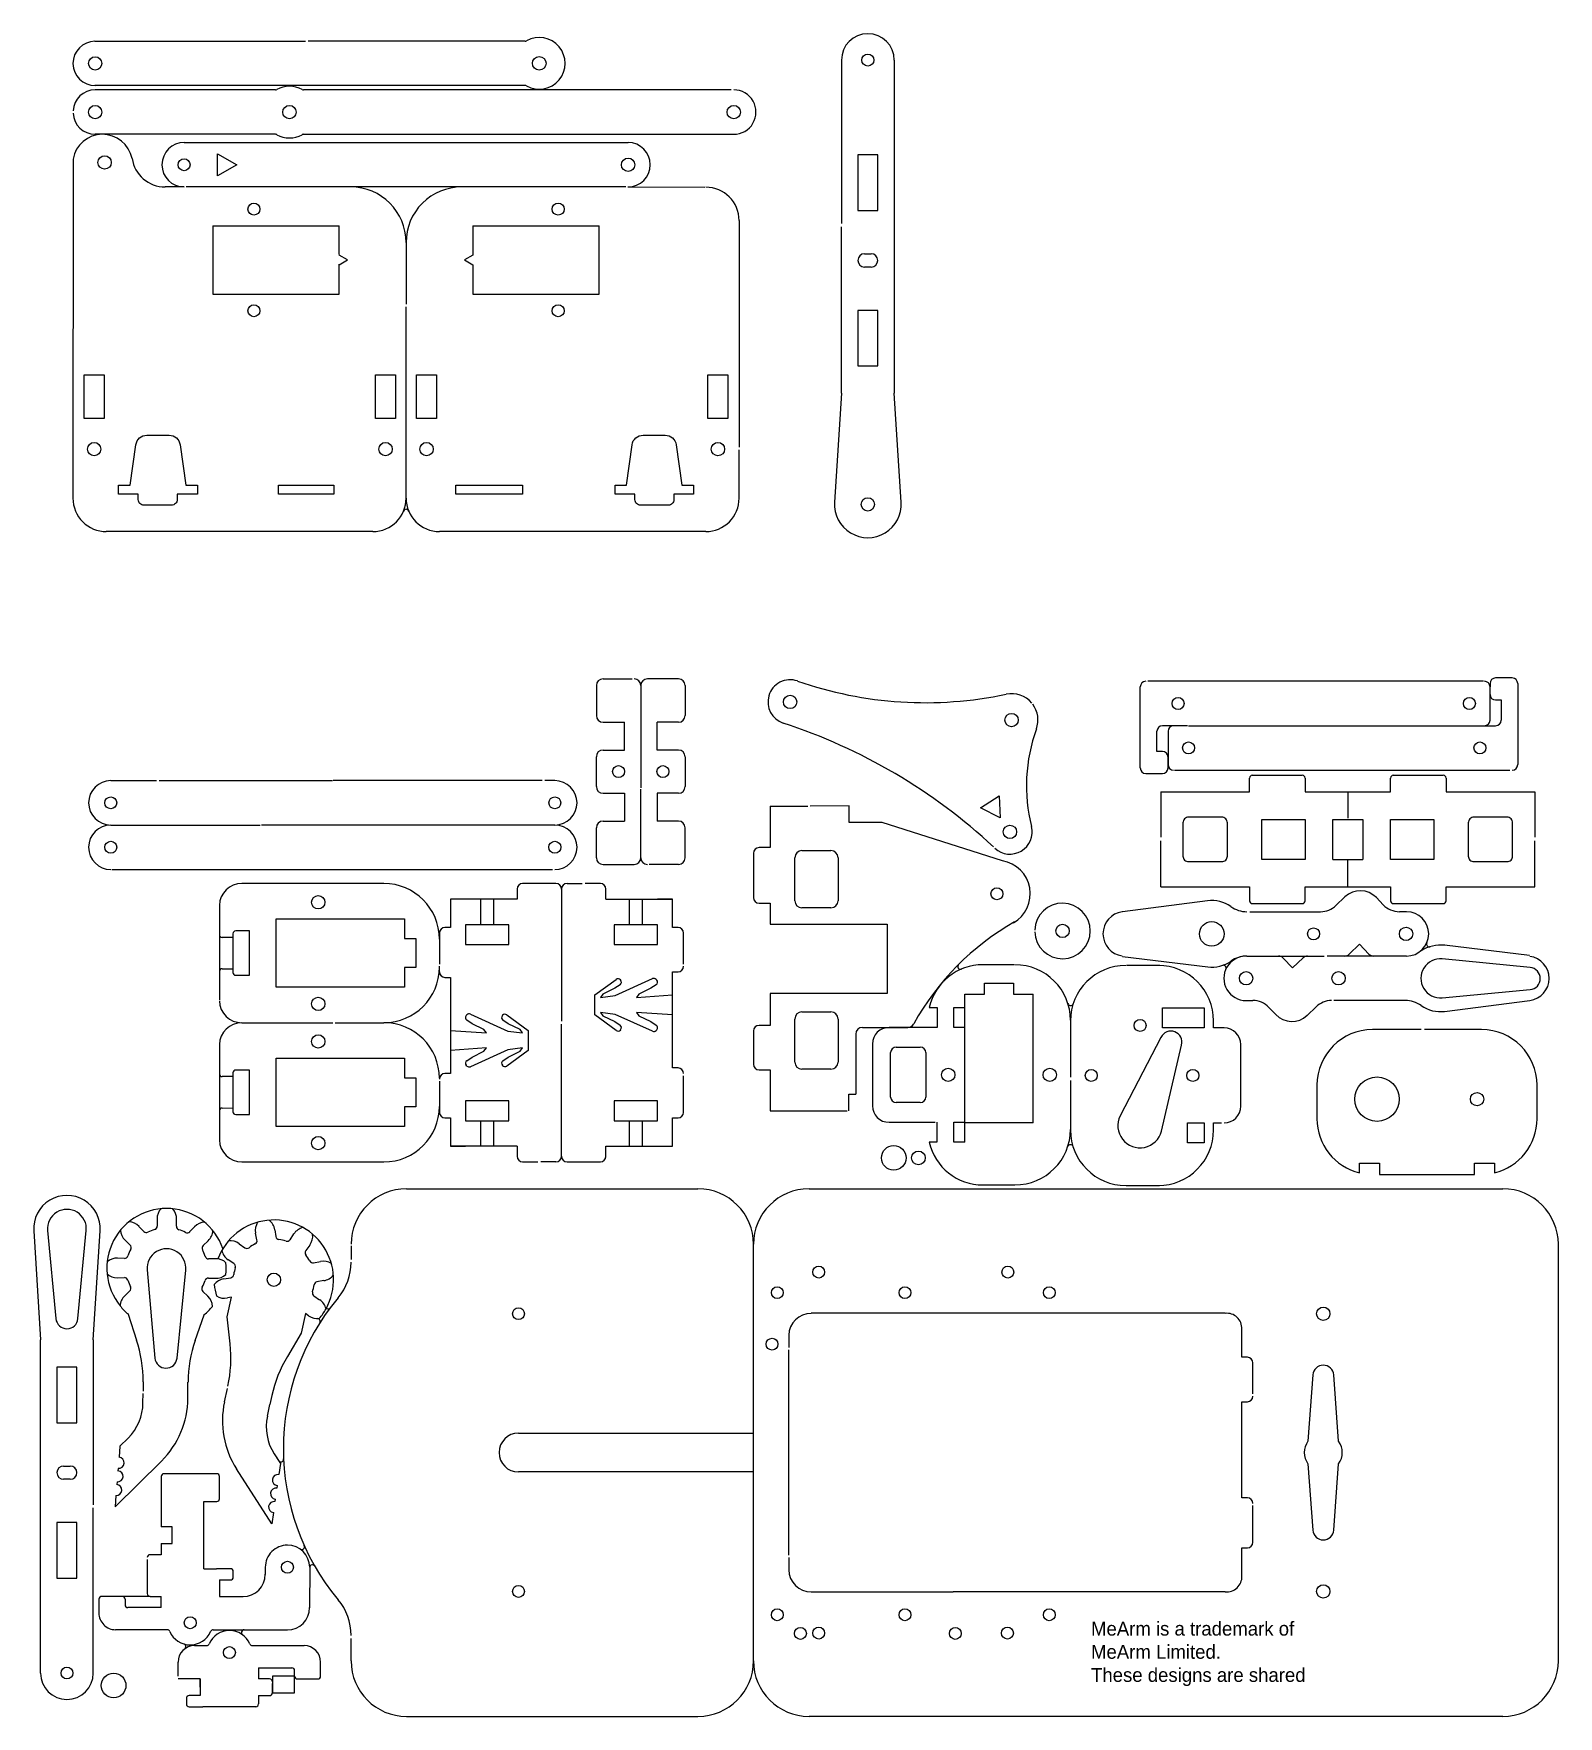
# Model space of a CAD drawing. Extents: x 6 to 281, y 7 to 310.
import ezdxf

# ---------------------------------------------------------------- set-up
doc = ezdxf.new("R2010")
doc.units = 0
doc.header["$MEASUREMENT"] = 0
doc.layers.get('0').update_dxf_attribs({"linetype": 'CONTINUOUS'})
doc.layers.add('FIRST_CUTS', color=1, linetype='CONTINUOUS')
doc.layers.add('LAYER_1', color=3, linetype='CONTINUOUS')

msp = doc.modelspace()

# ---------------------------------------------------------------- linework, layer by layer
at = {"color": 7}
for p, q in [((17.47, 308.19), (55.4, 308.2)), ((94.99, 308.2), (55.9, 308.2)), ((151.96, 304.79), (151.96, 275.34)), ((161.46, 304.79), (161.46, 244.79)), ((33.54, 289.94), (113.53, 289.94)), ((13.52, 286.96), (13.51, 225.89)), ((113.11, 281.94), (33.92, 281.94)), ((113.51, 281.94), (127.36, 281.9)), ((133.51, 275.91), (133.51, 235.1)), ((38.71, 274.95), (38.71, 262.65)), ((85.57, 274.95), (85.57, 269.66)), ((108.32, 262.65), (108.32, 274.95)), ((151.96, 244.79), (151.96, 274.79)), ((62.96, 268.8), (61.46, 269.66)), ((73.52, 271.94), (73.52, 260.83)), ((85.57, 269.66), (84.07, 268.8)), ((61.46, 267.93), (62.96, 268.8)), ((61.46, 262.65), (61.46, 268.03)), ((84.07, 268.8), (85.57, 267.93)), ((85.57, 267.93), (85.57, 262.65)), ((38.71, 262.65), (61.46, 262.65)), ((85.57, 262.65), (108.32, 262.65)), ((73.53, 225.9), (73.52, 260.33)), ((15.52, 240.24), (15.52, 248.14)), ((15.52, 248.14), (19.12, 248.14)), ((19.12, 248.14), (19.12, 240.24)), ((68.02, 240.24), (68.02, 248.14)), ((68.02, 248.14), (71.62, 248.14)), ((71.62, 248.14), (71.62, 240.24)), ((75.41, 240.24), (75.41, 248.14)), ((75.41, 248.14), (79.01, 248.14)), ((79.01, 248.14), (79.01, 240.24)), ((127.91, 240.24), (127.91, 248.14)), ((127.91, 248.14), (131.51, 248.14)), ((131.51, 248.14), (131.51, 240.24)), ((151.96, 244.79), (150.73, 225.17)), ((162.7, 225.17), (161.46, 244.79)), ((19.12, 240.24), (15.52, 240.24)), ((71.62, 240.24), (68.02, 240.24)), ((79.01, 240.24), (75.41, 240.24)), ((131.51, 240.24), (127.91, 240.24)), ((133.52, 225.89), (133.51, 234.6)), ((67.53, 219.9), (19.51, 219.89)), ((127.51, 219.89), (79.52, 219.9)), ((107.8, 192.16), (107.8, 186.76)), ((115.8, 192.16), (115.8, 173.74)), ((211.79, 184.93), (209.79, 184.93)), ((214.49, 184.93), (269.8, 184.93)), ((107.8, 173.96), (107.8, 179.36)), ((123.8, 179.36), (123.8, 173.96)), ((20.32, 175.05), (20.93, 175.05)), ((29.01, 175.05), (60.26, 175.05)), ((98.02, 175.04), (60.41, 175.04)), ((115.8, 161.16), (115.8, 173.49)), ((209.48, 173.01), (209.48, 164.88)), ((276.88, 173.01), (276.88, 164.88)), ((139.12, 170.46), (139.11, 162.98)), ((139.12, 170.46), (145.87, 170.47)), ((153.32, 170.48), (146.32, 170.47)), ((153.32, 167.48), (153.32, 170.48)), ((20.32, 167.05), (47.24, 167.05)), ((100.32, 167.05), (47.5, 167.05)), ((159.31, 167.48), (153.32, 167.48)), ((180.95, 160.59), (159.31, 167.48)), ((123.8, 161.16), (123.8, 166.56)), ((209.48, 155.91), (209.48, 164.18)), ((276.88, 155.91), (276.88, 164.18)), ((136.11, 161.98), (136.11, 153.98)), ((139.11, 162.98), (137.11, 162.98)), ((143.55, 153.43), (143.55, 161.16)), ((144.84, 162.45), (150.06, 162.45)), ((151.35, 161.16), (151.35, 153.43)), ((20.52, 159.05), (99.92, 159.05)), ((93.52, 155.52), (93.52, 153.71)), ((100.52, 156.52), (94.52, 156.52)), ((101.52, 155.52), (101.52, 131.71)), ((102.52, 156.52), (105.27, 156.52)), ((108.52, 156.52), (105.77, 156.52)), ((109.52, 153.71), (109.52, 155.52)), ((235.48, 155.91), (250.88, 155.91)), ((93.52, 153.71), (81.52, 153.71)), ((81.52, 153.71), (81.52, 148.61)), ((121.52, 148.61), (121.52, 153.71)), ((137.11, 152.98), (139.11, 152.98)), ((139.11, 152.98), (139.11, 149.22)), ((150.06, 152.14), (144.84, 152.14)), ((217.9, 153.4), (202.56, 151.42)), ((39.88, 150.34), (39.88, 135.55)), ((81.52, 148.61), (80.52, 148.61)), ((122.52, 148.61), (121.52, 148.61)), ((139.11, 149.22), (160.21, 149.22)), ((160.21, 149.22), (160.21, 136.72)), ((225.5, 151.45), (238.27, 151.45)), ((253.67, 151.45), (252.47, 151.45)), ((79.52, 147.61), (79.52, 142.01)), ((123.52, 142.01), (123.52, 147.61)), ((202.59, 143.37), (217.94, 141.5)), ((253.76, 143.45), (239.44, 143.45)), ((275.94, 143.53), (260.58, 145.4)), ((80.52, 139.61), (81.52, 139.61)), ((81.52, 139.61), (81.52, 122.31)), ((111.19, 136.36), (117.92, 139.39)), ((121.52, 140.61), (122.52, 140.61)), ((121.52, 123.31), (121.52, 140.61)), ((107.52, 136.46), (111.39, 139.26)), ((107.52, 132.86), (107.52, 136.46)), ((108.98, 136.61), (108.52, 136.01)), ((108.52, 136.01), (111.19, 136.36)), ((111.11, 137.65), (108.98, 136.61)), ((112.08, 138.3), (111.11, 137.65)), ((112.12, 139.19), (112.18, 139.13)), ((115.48, 136.61), (115.02, 136.01)), ((115.02, 136.01), (121.52, 136.46)), ((117.61, 137.65), (115.48, 136.61)), ((118.58, 138.3), (117.61, 137.65)), ((118.56, 139.26), (118.68, 139.13)), ((160.21, 136.72), (139.11, 136.72)), ((139.11, 136.72), (139.11, 130.98)), ((144.84, 133.41), (150.06, 133.41)), ((224.86, 135.45), (226.06, 135.45)), ((253.53, 135.45), (240.65, 135.45)), ((260.62, 133.5), (275.97, 135.48)), ((84.36, 132.73), (84.48, 132.86)), ((85.43, 131.25), (84.46, 131.9)), ((85.11, 132.99), (91.85, 129.96)), ((87.55, 130.21), (85.43, 131.25)), ((90.86, 132.73), (90.91, 132.79)), ((91.93, 131.25), (90.96, 131.9)), ((91.65, 132.86), (95.52, 130.06)), ((94.05, 130.21), (91.93, 131.25)), ((101.52, 107.21), (101.52, 131.21)), ((111.39, 130.06), (107.52, 132.86)), ((111.19, 132.96), (108.52, 133.31)), ((108.52, 133.31), (108.98, 132.71)), ((108.98, 132.71), (111.11, 131.66)), ((111.11, 131.66), (112.08, 131.02)), ((117.92, 129.93), (111.19, 132.96)), ((121.52, 132.86), (115.02, 133.31)), ((115.02, 133.31), (115.48, 132.71)), ((115.48, 132.71), (117.61, 131.66)), ((117.61, 131.66), (118.58, 131.02)), ((121.52, 132.86), (121.52, 132.86)), ((139.11, 130.98), (137.11, 130.98)), ((143.55, 124.38), (143.55, 132.12)), ((151.35, 132.12), (151.35, 124.38)), ((39.88, 127.51), (39.88, 112.58)), ((81.52, 130.06), (88.02, 129.61)), ((88.02, 129.61), (87.55, 130.21)), ((91.85, 129.96), (94.52, 129.61)), ((94.52, 129.61), (94.05, 130.21)), ((95.52, 130.06), (95.52, 126.46)), ((112.18, 130.19), (112.12, 130.13)), ((118.68, 130.19), (118.56, 130.06)), ((136.11, 129.98), (136.11, 123.98)), ((88.02, 126.91), (81.52, 126.46)), ((84.46, 124.62), (85.43, 125.26)), ((91.85, 126.56), (85.11, 123.53)), ((85.43, 125.26), (87.55, 126.31)), ((87.55, 126.31), (88.02, 126.91)), ((90.96, 124.62), (91.93, 125.26)), ((95.52, 126.46), (91.65, 123.66)), ((94.52, 126.91), (91.85, 126.56)), ((91.93, 125.26), (94.05, 126.31)), ((94.05, 126.31), (94.52, 126.91)), ((160.82, 118.07), (160.82, 126.07)), ((161.82, 127.07), (166.16, 127.07)), ((167.16, 126.07), (167.16, 118.07)), ((81.52, 122.31), (80.52, 122.31)), ((84.48, 123.66), (84.36, 123.79)), ((90.91, 123.73), (90.86, 123.79)), ((122.52, 123.31), (121.52, 123.31)), ((123.52, 115.31), (123.52, 121.91)), ((137.11, 122.98), (139.11, 122.98)), ((139.11, 122.98), (139.11, 115.61)), ((150.06, 123.09), (144.84, 123.09)), ((79.52, 120.91), (79.52, 115.31)), ((153.31, 115.58), (153.31, 118.58)), ((153.31, 118.58), (154.54, 118.58)), ((139.11, 115.61), (152.96, 115.58)), ((166.16, 117.07), (161.82, 117.07)), ((80.52, 114.31), (81.52, 114.31)), ((81.52, 114.31), (81.52, 109.21)), ((121.52, 114.31), (122.52, 114.31)), ((121.52, 109.21), (121.52, 114.31)), ((93.52, 109.21), (93.52, 107.4)), ((109.52, 107.21), (109.52, 109.21)), ((109.52, 109.21), (121.52, 109.21)), ((94.52, 106.4), (97.27, 106.4)), ((100.52, 106.4), (97.77, 106.4)), ((102.52, 106.4), (108.52, 106.4)), ((6.43, 93.98), (7.67, 74.36)), ((17.17, 74.36), (18.41, 93.98)), ((26.26, 93.86), (25.4, 94.77)), ((28.66, 96.09), (28.67, 94.84)), ((32.14, 94.82), (32.17, 96.07)), ((35.4, 94.71), (34.53, 93.81)), ((49.87, 94.18), (50.07, 92.95)), ((22.91, 92.3), (23.8, 91.43)), ((36.97, 91.35), (37.87, 92.21)), ((43.46, 91.66), (44.47, 90.93)), ((46.66, 92.34), (46.41, 93.56)), ((52.61, 92.39), (53.3, 93.43)), ((56.18, 91.43), (55.45, 90.42)), ((22.79, 89.03), (21.54, 89.06)), ((39.2, 88.95), (37.95, 88.94)), ((42.49, 88.09), (41.45, 88.78)), ((56.86, 88.23), (58.08, 88.47)), ((21.52, 85.55), (22.77, 85.57)), ((37.93, 85.48), (39.17, 85.44)), ((40.7, 85.35), (41.94, 85.55)), ((58.7, 85.02), (57.47, 84.82)), ((23.75, 83.16), (22.84, 82.3)), ((37.81, 82.21), (36.92, 83.08)), ((41.26, 78.48), (42.04, 82.04)), ((42.04, 82.04), (41.32, 81.89)), ((56.91, 82.28), (57.95, 81.58)), ((23.43, 79.02), (23.43, 78.95)), ((23.43, 78.95), (24.96, 74.31)), ((35.53, 74.26), (37.12, 78.86)), ((37.12, 78.86), (37.12, 78.89)), ((55.41, 79.09), (54.64, 75.56)), ((55.95, 78.7), (55.41, 79.09)), ((41.81, 73.64), (41.26, 78.48)), ((224.09, 71.21), (224.09, 76.31)), ((7.67, 14.36), (7.67, 74.36)), ((17.17, 74.36), (17.17, 44.66)), ((54.64, 75.56), (52.13, 71.37)), ((225.09, 71.21), (224.09, 71.21)), ((226.09, 64.61), (226.09, 70.21)), ((26.14, 66.81), (26.13, 65.12)), ((34.22, 63.84), (34.23, 66.73)), ((26.12, 63.03), (26.13, 64.67)), ((40.8, 63.19), (41.33, 65.62)), ((49.33, 64.31), (48.98, 62.71)), ((48.53, 60.62), (48.98, 62.71)), ((224.09, 63.21), (225.09, 63.21)), ((224.09, 45.91), (224.09, 63.21)), ((93.77, 57.57), (135.97, 57.57)), ((21.96, 55.23), (21.8, 53.22)), ((23.43, 56.68), (21.96, 55.23)), ((224.09, 55.46), (224.09, 55.46)), ((21.09, 44.31), (29.45, 52.54)), ((49.75, 53.83), (50.54, 52.61)), ((49.75, 53.83), (50.87, 52.09)), ((50.87, 52.09), (50.58, 50.1)), ((21.45, 48.77), (21.41, 48.31)), ((21.64, 51.22), (21.61, 50.76)), ((29.41, 49.75), (29.4, 40.7)), ((39.41, 50.24), (29.91, 50.25)), ((39.91, 45.74), (39.91, 49.74)), ((49.32, 41.25), (42.97, 51.12)), ((135.97, 50.56), (93.77, 50.56)), ((21.25, 46.32), (21.09, 44.31)), ((49.95, 45.68), (49.89, 45.23)), ((50.3, 48.12), (50.24, 47.66)), ((225.09, 45.91), (224.09, 45.91)), ((17.17, 14.36), (17.17, 44.11)), ((37.09, 33.14), (37.11, 45.24)), ((37.11, 45.24), (39.41, 45.24)), ((49.61, 43.25), (49.32, 41.25)), ((226.09, 37.91), (226.09, 44.51)), ((224.09, 36.91), (225.09, 36.91)), ((224.09, 31.81), (224.09, 36.91)), ((41.89, 33.14), (39.39, 33.14)), ((39.89, 31.14), (41.89, 31.13)), ((42.39, 31.63), (42.39, 32.64)), ((33.93, 9.8), (33.93, 8.8)), ((36.43, 10.3), (34.43, 10.3)), ((34.43, 8.3), (36.93, 8.3))]:
    msp.add_line(p, q, dxfattribs=at)
at = {"color": 7, "linetype": 'Continuous'}
for p, q in [((94.97, 300.21), (17.45, 300.19)), ((49.99, 299.42), (17.52, 299.42)), ((132.07, 299.42), (55.03, 299.42)), ((49.99, 291.42), (17.5, 291.42)), ((55.02, 291.42), (132.55, 291.42)), ((39.53, 283.92), (39.54, 287.92)), ((39.54, 287.92), (43, 285.91)), ((43, 285.91), (39.53, 283.92)), ((33.52, 281.94), (30.1, 281.94)), ((38.71, 274.95), (61.46, 274.95)), ((61.46, 269.76), (61.46, 274.95)), ((85.57, 274.95), (108.32, 274.95)), ((156.11, 269.92), (156.71, 269.92)), ((156.71, 269.92), (157.31, 269.92)), ((154.91, 268.72), (154.91, 268.72)), ((157.31, 267.52), (156.11, 267.52)), ((158.51, 268.72), (158.51, 268.72)), ((109, 193.36), (114.25, 193.36)), ((122.6, 193.36), (117, 193.36)), ((123.8, 192.16), (123.8, 186.76)), ((205.79, 177.33), (205.79, 191.93)), ((267.65, 192.93), (207.14, 192.93)), ((268.8, 192.53), (268.8, 191.93)), ((268.8, 185.93), (268.8, 191.93)), ((272.8, 193.53), (269.8, 193.53)), ((273.8, 192.53), (273.8, 177.93)), ((269.8, 189.57), (270.8, 189.57)), ((270.8, 189.57), (270.8, 185.93)), ((109, 185.56), (112.88, 185.56)), ((112.88, 180.56), (112.88, 185.56)), ((122.6, 185.56), (118.73, 185.56)), ((118.73, 180.56), (118.73, 185.56)), ((214.29, 184.93), (211.79, 184.93)), ((265.09, 184.93), (267.8, 184.93)), ((208.79, 180.29), (208.79, 183.93)), ((210.79, 183.93), (210.79, 177.93)), ((109, 180.56), (112.88, 180.56)), ((122.6, 180.56), (118.73, 180.56)), ((209.79, 180.29), (208.79, 180.29)), ((210.79, 177.31), (210.79, 179.29)), ((206.79, 176.33), (209.79, 176.33)), ((211.94, 176.93), (272.4, 176.93)), ((225.98, 176.01), (234.98, 176.01)), ((251.38, 176.01), (260.38, 176.01)), ((20.93, 175.05), (28.58, 175.05)), ((100.32, 175.05), (98.53, 175.05)), ((109, 172.76), (112.88, 172.76)), ((112.88, 172.76), (112.88, 167.76)), ((122.6, 172.76), (118.73, 172.76)), ((118.73, 172.76), (118.73, 167.76)), ((209.48, 173.01), (225.48, 173.01)), ((225.48, 173.01), (225.48, 175.51)), ((235.48, 175.51), (235.48, 173.01)), ((235.48, 173.01), (250.88, 173.01)), ((243.18, 173.01), (243.18, 168.26)), ((250.88, 173.01), (250.88, 175.51)), ((260.88, 175.51), (260.88, 173.01)), ((260.88, 173.01), (276.88, 173.01)), ((177, 170.16), (180.36, 172.32)), ((180.55, 168.33), (177, 170.16)), ((180.36, 172.32), (180.55, 168.33)), ((109, 167.76), (112.88, 167.76)), ((122.6, 167.76), (118.73, 167.76)), ((227.68, 160.86), (227.68, 168.06)), ((227.68, 168.06), (235.48, 168.06)), ((235.48, 168.06), (235.48, 160.86)), ((240.48, 160.86), (240.48, 168.06)), ((240.48, 168.06), (245.88, 168.06)), ((245.88, 168.06), (245.88, 160.86)), ((250.88, 160.86), (250.88, 168.06)), ((250.88, 168.06), (258.68, 168.06)), ((258.68, 168.06), (258.68, 160.86)), ((107.8, 161.16), (107.8, 166.56)), ((235.48, 160.86), (227.68, 160.86)), ((240.48, 160.86), (245.88, 160.86)), ((243.18, 155.91), (243.18, 160.66)), ((258.68, 160.86), (250.88, 160.86)), ((109, 159.96), (114.6, 159.96)), ((122.6, 159.96), (117.3, 159.96)), ((209.48, 155.91), (225.48, 155.91)), ((225.48, 155.91), (225.48, 153.41)), ((235.48, 153.41), (235.48, 155.91)), ((250.88, 155.91), (250.88, 153.41)), ((260.88, 155.91), (276.88, 155.91)), ((260.88, 153.41), (260.88, 155.91)), ((86.92, 153.71), (86.92, 149.11)), ((89.32, 149.11), (89.32, 153.71)), ((109.52, 153.71), (121.52, 153.71)), ((113.72, 153.71), (113.72, 149.11)), ((116.12, 149.11), (116.12, 153.71)), ((121.52, 153.71), (118.82, 153.71)), ((225.98, 152.91), (234.98, 152.91)), ((242.67, 154.12), (241.04, 152.56)), ((249.57, 152.68), (248.33, 153.99)), ((251.38, 152.91), (260.38, 152.91)), ((42.32, 146.81), (40.38, 146.81)), ((243.42, 143.78), (245.3, 145.58)), ((245.3, 145.58), (246.97, 143.82)), ((225, 143.45), (238.94, 143.45)), ((233.23, 141.32), (231.55, 143.08)), ((235.11, 143.12), (233.23, 141.32)), ((40.38, 141.17), (42.32, 141.17)), ((79.52, 140.61), (79.52, 141.61)), ((186.49, 113.41), (186.49, 136.58)), ((167.74, 134.22), (169.17, 134.22)), ((169.17, 134.22), (169.17, 130.62)), ((172.19, 130.62), (172.19, 134.22)), ((172.19, 134.22), (174.2, 134.22)), ((228.95, 134.22), (230.2, 132.91)), ((235.86, 132.78), (237.49, 134.34)), ((155.74, 130.62), (163.92, 130.62)), ((169.17, 130.62), (160.54, 130.62)), ((174.19, 130.62), (172.19, 130.62)), ((218.99, 130.51), (218.99, 131.78)), ((220.9, 130.51), (218.99, 130.51)), ((154.54, 129.42), (154.54, 118.58)), ((42.32, 121.75), (40.38, 121.75)), ((40.38, 116.1), (42.32, 116.11)), ((86.92, 113.81), (86.92, 109.21)), ((89.32, 109.21), (89.32, 113.81)), ((113.72, 113.81), (113.72, 109.21)), ((116.12, 109.21), (116.12, 113.81)), ((160.54, 113.52), (168.81, 113.52)), ((169.16, 113.52), (169.16, 109.92)), ((172.19, 109.92), (172.19, 113.52)), ((172.19, 113.52), (174.19, 113.52)), ((174.19, 109.92), (174.19, 113.52)), ((218.99, 112.14), (218.99, 113.41)), ((218.99, 113.41), (220.41, 113.41)), ((93.52, 109.21), (81.52, 109.21)), ((81.52, 109.21), (84.22, 109.21)), ((169.16, 109.92), (167.74, 109.92)), ((174.19, 109.92), (172.19, 109.92)), ((245.3, 104.43), (245.3, 106.16)), ((245.3, 106.16), (248.9, 106.16)), ((248.9, 106.16), (248.9, 104.15)), ((266, 104.15), (266, 106.15)), ((266, 106.15), (269.6, 106.15)), ((269.6, 106.15), (269.6, 104.43)), ((73.61, 101.56), (126.11, 101.56)), ((146.11, 101.56), (271.11, 101.56)), ((63.61, 91.31), (63.61, 88.83)), ((136.11, 16.56), (136.11, 91.56)), ((281.11, 16.56), (281.11, 91.56)), ((221.09, 79.13), (172.09, 79.13)), ((142.45, 35.58), (142.45, 72.55)), ((11.82, 51.64), (13.02, 51.64)), ((10.62, 50.44), (10.62, 50.44)), ((12.42, 49.24), (11.82, 49.24)), ((13.02, 49.24), (12.42, 49.24)), ((14.22, 50.44), (14.22, 50.44)), ((31.4, 40.7), (29.4, 40.7)), ((31.4, 37.7), (31.4, 40.7)), ((29.4, 37.7), (29.4, 35.65)), ((29.4, 37.7), (31.4, 37.7)), ((26.89, 34.81), (26.89, 28.66)), ((29.4, 35.65), (27.4, 35.66)), ((48.15, 33.4), (48.14, 32.13)), ((56.15, 33.39), (56.14, 26.13)), ((37.09, 33.14), (39.39, 33.14)), ((39.89, 31.14), (39.89, 28.14)), ((18.19, 27.66), (18.18, 25.16)), ((22.39, 28.16), (18.69, 28.16)), ((27.39, 28.16), (22.39, 28.16)), ((22.89, 27.66), (22.89, 26.65)), ((27.39, 28.16), (29.39, 28.15)), ((29.38, 26.15), (29.39, 28.15)), ((39.89, 29.64), (39.89, 28.14)), ((39.89, 28.14), (43.89, 28.14)), ((39.89, 28.14), (44.14, 28.14)), ((221.09, 29), (172.09, 29)), ((18.18, 25.66), (18.18, 25.16)), ((29.38, 26.15), (23.38, 26.15)), ((22.38, 22.16), (21.18, 22.16)), ((30.5, 22.15), (22.38, 22.16)), ((38.77, 22.14), (52.13, 22.14)), ((35.43, 19.3), (37.58, 19.3)), ((45.81, 19.3), (53.93, 19.3)), ((53.93, 19.3), (55.13, 19.3)), ((63.61, 16.56), (63.61, 20.56)), ((32.43, 13.8), (32.43, 16.3)), ((46.93, 15.3), (46.93, 13.3)), ((46.93, 15.3), (52.93, 15.3)), ((58.13, 13.8), (58.13, 16.3)), ((36.43, 13.3), (32.43, 13.3)), ((36.43, 11.8), (36.43, 13.3)), ((36.43, 13.3), (36.43, 10.3)), ((48.93, 13.3), (46.93, 13.3)), ((49.43, 10.8), (49.43, 12.45)), ((53.43, 13.8), (53.43, 14.8)), ((53.93, 13.3), (57.63, 13.3)), ((46.93, 10.3), (48.93, 10.3)), ((46.93, 10.3), (46.93, 8.8)), ((46.43, 8.3), (36.93, 8.3)), ((73.61, 6.56), (126.11, 6.56)), ((271.11, 6.56), (146.11, 6.56))]:
    msp.add_line(p, q, dxfattribs=at)
at = {"color": 7}
for points in [[(154.91, 287.72), (154.91, 277.72), (158.51, 277.72), (158.51, 287.72)], [(154.91, 259.72), (154.91, 249.72), (158.51, 249.72), (158.51, 259.72)], [(60.52, 228.24), (60.52, 226.64), (50.53, 226.64), (50.53, 228.24)], [(94.51, 228.24), (94.51, 226.64), (82.51, 226.64), (82.51, 228.24)], [(84.22, 145.51), (92.02, 145.51), (92.02, 149.11), (84.22, 149.11)], [(118.82, 149.11), (111.02, 149.11), (111.02, 145.51), (118.82, 145.51)], [(84.22, 113.81), (92.02, 113.81), (92.02, 117.41), (84.22, 117.41)], [(118.82, 117.41), (111.02, 117.41), (111.02, 113.81), (118.82, 113.81)], [(14.22, 59.44), (14.22, 69.44), (10.62, 69.44), (10.62, 59.44)], [(14.22, 31.44), (14.22, 41.44), (10.62, 41.44), (10.62, 31.44)]]:
    msp.add_lwpolyline(points, close=True, dxfattribs=at)
for points in [[(31.27, 224.64), (26.27, 224.64, -0.414214), (25.27, 225.64), (25.27, 226.64), (21.72, 226.64), (21.72, 228.24), (23.82, 228.24), (24.84, 235.52, -0.374017), (26.82, 237.24), (30.82, 237.24, -0.374017), (32.8, 235.52), (33.82, 228.24), (35.92, 228.24), (35.92, 226.64), (32.27, 226.64), (32.27, 225.64, -0.414214)], [(116.21, 237.24), (120.21, 237.24, -0.374017), (122.19, 235.52), (123.21, 228.24), (125.31, 228.24), (125.31, 226.64), (121.76, 226.64), (121.76, 225.64, -0.414214), (120.76, 224.64), (115.76, 224.64, -0.414214), (114.76, 225.64), (114.76, 226.64), (111.21, 226.64), (111.21, 228.24), (113.21, 228.24), (114.23, 235.52, -0.374017)], [(220.48, 168.46), (214.48, 168.46, 0.414214), (213.48, 167.46), (213.48, 161.46, 0.414214), (214.48, 160.46), (220.48, 160.46, 0.414214), (221.48, 161.46), (221.48, 167.46, 0.414214)], [(271.88, 168.46), (265.88, 168.46, 0.414214), (264.88, 167.46), (264.88, 161.46, 0.414214), (265.88, 160.46), (271.88, 160.46, 0.414214), (272.88, 161.46), (272.88, 167.46, 0.414214)], [(276.05, 141.4), (260.19, 142.93, 1.098588), (260.17, 135.96), (276.04, 137.42, 0.910259)], [(209.51, 128.82), (202.15, 114.68, 1.103089), (209.62, 111.92), (213.24, 127.44, 0.910259)], [(14.41, 78.17), (15.9, 94.03, 1.098588), (8.94, 94.03), (10.43, 78.17, 0.910259)], [(32.25, 71.05), (33.84, 86.9, 1.098588), (26.87, 86.95), (28.27, 71.08, 0.910259)], [(236, 52.04), (236.87, 40.1, 0.930104), (240.66, 40.1), (241.53, 52.04, 0.327737), (241.53, 56.09), (240.66, 68.03, 0.930104), (236.87, 68.03), (236, 56.09, 0.327737)]]:
    msp.add_lwpolyline(points, format="xyb", close=True, dxfattribs=at)
at = {"color": 7, "linetype": 'Continuous'}
for points in [[(217.29, 134.11), (217.29, 130.51), (209.79, 130.51), (209.79, 134.11)], [(217.28, 113.41), (217.28, 109.81), (214.28, 109.81), (214.28, 113.41)], [(53.43, 13.8), (49.43, 13.8), (49.43, 10.8), (53.43, 10.8)]]:
    msp.add_lwpolyline(points, close=True, dxfattribs=at)
for centre, radius in [((17.51, 304.19), 1.2), ((17.51, 295.42), 1.2), ((52.51, 295.42), 1.2), ((132.56, 295.42), 1.2), ((19.21, 286.35), 1.2), ((113.52, 285.94), 1.2), ((17.32, 234.74), 1.2), ((69.82, 234.74), 1.2), ((77.21, 234.74), 1.2), ((129.71, 234.74), 1.2), ((156.71, 224.79), 1.2), ((142.71, 189.21), 1.2), ((182.61, 185.96), 1.2), ((182.32, 165.81), 1.2), ((57.7, 153.14), 1.2), ((191.79, 147.98), 1.2), ((218.67, 147.45), 2.22), ((253.67, 147.45), 1.2), ((224.86, 139.45), 1.2), ((241.52, 139.45), 1.2), ((57.7, 134.84), 1.2), ((57.7, 128.08), 1.2), ((171.19, 122.07), 1.2), ((189.49, 122.07), 1.2), ((266.46, 117.69), 1.2), ((57.7, 109.78), 1.2), ((161.38, 107.12), 2.22), ((49.7, 85.18), 1.2), ((238.77, 79.06), 1.2), ((238.77, 29.06), 1.2), ((20.83, 12.12), 2.22)]:
    msp.add_circle(centre, radius, dxfattribs=at)
at = {"color": 7}
for centre, radius in [((97.51, 304.2), 1.23), ((156.71, 304.79), 1.08), ((33.53, 285.94), 1.07), ((46.11, 277.95), 1.08), ((100.92, 277.95), 1.08), ((46.11, 259.65), 1.08), ((100.92, 259.65), 1.08), ((212.59, 188.93), 1.08), ((265.09, 188.93), 1.08), ((214.49, 180.93), 1.08), ((266.99, 180.93), 1.08), ((111.8, 176.66), 1.08), ((119.8, 176.66), 1.08), ((20.32, 171.05), 1.07), ((100.32, 171.05), 1.07), ((20.32, 163.05), 1.08), ((100.32, 163.05), 1.08), ((179.97, 154.67), 1.08), ((237.01, 147.45), 1.08), ((205.76, 130.96), 1.08), ((196.96, 121.96), 1.08), ((215.26, 121.96), 1.08), ((248.44, 117.69), 4), ((165.83, 107.12), 1.23), ((147.86, 86.56), 1.07), ((181.93, 86.56), 1.07), ((140.4, 82.85), 1.07), ((163.4, 82.85), 1.07), ((189.4, 82.85), 1.07), ((93.77, 79.06), 1.07), ((139.45, 73.58), 1.07), ((52.15, 33.4), 1.08), ((93.77, 29.06), 1.07), ((34.63, 23.42), 1.08), ((140.4, 24.85), 1.07), ((163.4, 24.85), 1.07), ((189.4, 24.85), 1.07), ((144.56, 21.5), 1.07), ((147.86, 21.56), 1.07), ((172.47, 21.5), 1.07), ((181.86, 21.56), 1.07), ((41.68, 18.03), 1.08), ((12.42, 14.36), 1.07)]:
    msp.add_circle(centre, radius, dxfattribs=at)
for centre, radius, start, end in [((156.71, 304.79), 4.75, 0, 180), ((17.52, 295.41), 4.01, 89.8907, 176.8208), ((132.56, 295.42), 4, 269.8048, 89.8285), ((17.52, 295.43), 4.01, 183.1803, 269.7663), ((33.53, 285.94), 4, 89.8506, 269.8506), ((113.51, 285.94), 4, 269.8506, 89.8506), ((83.52, 271.94), 10, 89.9545, 180), ((127.51, 275.9), 6, 0.0084, 89.9545), ((19.51, 225.89), 6, 180, 270.0104), ((67.53, 225.9), 6, 270.0104, 0.0104), ((79.53, 225.9), 6, 180.0104, 269.9896), ((127.52, 225.89), 6, 269.9896, 0.003), ((156.71, 224.79), 6, 176.3896, 3.6104), ((73.53, 223.4), 0.5, 22.6198, 157.3801), ((142.71, 189.21), 4, 70.7728, 163.9258), ((167.08, 259.08), 70, 250.7728, 281.9886), ((142.71, 189.21), 4, 163.9258, 251.8938), ((182.61, 185.96), 4.75, 39.5201, 101.9886), ((182.61, 185.96), 4.75, 340.0909, 36.6502), ((109.62, 87.98), 102.5, 47.1339, 71.8938), ((215.28, 174.13), 30, 160.0909, 194.1647), ((20.32, 171.05), 4, 90, 270), ((100.32, 171.05), 4, 270, 90), ((20.32, 163.05), 4, 90, 270), ((100.32, 163.05), 4, 270, 90), ((182.32, 165.81), 4, 226.9498, 14.1647), ((137.11, 161.98), 1, 90, 180), ((144.84, 161.16), 1.29, 90, 180), ((150.06, 161.16), 1.29, 0, 90), ((179.97, 154.67), 6, 299.5511, 80.5729), ((94.52, 155.52), 1, 90, 180), ((100.52, 155.52), 1, 0, 90), ((102.52, 155.52), 1, 90, 180), ((108.52, 155.52), 1, 0, 90), ((137.11, 153.98), 1, 180, 270), ((144.84, 153.43), 1.29, 180, 270), ((150.06, 153.43), 1.29, 270, 0), ((218.67, 147.45), 6, 54.8921, 97.3548), ((225, 156.45), 5, 234.8921, 269.9889), ((80.52, 147.61), 1, 90, 180), ((122.52, 147.61), 1, 0, 90), ((206.69, 108.09), 47.71, 119.5511, 150.969), ((203.07, 147.46), 4, 97.3548, 262.623), ((253.76, 147.45), 4, 269.9889, 89.9889), ((260.01, 138.37), 7.06, 84.6536, 120.9763), ((257.86, 145.61), 0.5, 155.7767, 288.6658), ((218.67, 147.45), 6, 263.0412, 305.5039), ((224.86, 139.45), 4, 89.9889, 269.9889), ((224.99, 138.45), 5, 89.9889, 125.0857), ((275.46, 139.44), 4, 277.3548, 82.623), ((80.52, 140.61), 1, 180, 270), ((118.15, 138.89), 0.55, 42.3868, 114.2186), ((122.52, 141.61), 1, 270, 0), ((220.75, 141.29), 0.5, 335.7767, 108.6658), ((111.72, 138.82), 0.55, 42.3869, 126.8585), ((111.77, 138.76), 0.55, 303.6903, 42.3869), ((118.27, 138.76), 0.55, 303.6903, 42.3868), ((144.84, 132.12), 1.29, 90, 180), ((150.06, 132.12), 1.29, 0, 90), ((253.53, 130.45), 5, 54.8921, 89.9889), ((259.86, 139.45), 6, 234.8921, 277.3548), ((84.77, 132.36), 0.55, 137.6132, 236.3097), ((84.89, 132.49), 0.55, 65.7814, 137.6132), ((91.27, 132.36), 0.55, 137.6131, 236.3097), ((91.32, 132.42), 0.55, 53.1415, 137.6131), ((111.77, 130.56), 0.55, 317.6131, 56.3097), ((118.27, 130.56), 0.55, 317.6132, 56.3097), ((137.11, 129.98), 1, 90, 180), ((111.72, 130.5), 0.55, 233.1415, 317.6131), ((118.15, 130.43), 0.55, 245.7814, 317.6132), ((84.77, 124.16), 0.55, 123.6903, 222.3868), ((91.27, 124.16), 0.55, 123.6903, 222.3869), ((144.84, 124.38), 1.29, 180, 270), ((150.06, 124.38), 1.29, 270, 0), ((161.82, 126.07), 1, 90, 180), ((166.16, 126.07), 1, 0, 90), ((80.52, 121.31), 1, 90, 180), ((84.89, 124.03), 0.55, 222.3868, 294.2186), ((91.32, 124.1), 0.55, 222.3869, 306.8585), ((122.52, 122.31), 1, 360, 90), ((137.11, 123.98), 1, 180, 270), ((80.52, 115.31), 1, 180, 270), ((122.52, 115.31), 1, 270, 0), ((161.82, 118.07), 1, 180, 270), ((166.16, 118.07), 1, 270, 0), ((94.52, 107.4), 1, 180, 270), ((100.52, 107.4), 1, 270, 0), ((102.52, 107.4), 1, 180, 270), ((108.52, 107.4), 1, 270, 360), ((12.42, 94.36), 6, 356.3896, 183.6104), ((31.39, 96.13), 2.73, 137.6169, 180.7898), ((29.44, 96.14), 2.73, 358.5007, 41.6736), ((24.81, 94.25), 2.73, 182.6169, 225.7898), ((23.43, 92.89), 2.73, 43.5007, 86.6736), ((30.36, 87.25), 7.29, 107.0357, 117.2548), ((28.04, 94.83), 0.639, 287.0357, 0.7898), ((32.77, 94.8), 0.639, 178.5007, 252.2548), ((30.36, 87.25), 7.29, 62.0357, 72.2548), ((37.36, 92.8), 2.73, 92.6169, 135.7898), ((35.99, 94.19), 2.73, 313.5007, 356.6736), ((49.09, 94.1), 2.73, 148.1545, 191.3274), ((47.17, 93.75), 2.73, 9.0383, 52.2111), ((55.57, 91.92), 2.73, 103.1545, 146.3274), ((23.36, 90.97), 0.639, 332.0357, 45.7898), ((26.73, 94.3), 0.639, 223.5007, 297.2548), ((34.08, 94.26), 0.639, 242.0357, 315.7898), ((37.41, 90.88), 0.639, 133.5007, 207.2548), ((41.86, 89.46), 2.73, 54.0383, 97.2111), ((44.84, 91.45), 0.639, 234.0383, 307.7923), ((49.7, 85.18), 7.29, 117.5733, 127.7923), ((46.03, 92.21), 0.639, 297.5733, 11.3274), ((50.7, 93.05), 0.639, 189.0383, 262.7923), ((49.7, 85.18), 7.29, 72.5733, 82.7923), ((52.08, 92.75), 0.639, 252.5733, 326.3274), ((53.97, 93.03), 2.73, 324.0383, 7.2111), ((21.47, 86.34), 2.73, 88.5007, 131.6736), ((22.81, 89.67), 0.639, 268.5007, 342.2548), ((30.36, 87.25), 7.29, 152.0357, 162.2548), ((30.36, 87.25), 7.29, 17.0357, 27.2548), ((37.94, 89.58), 0.639, 197.0357, 270.7898), ((39.23, 86.23), 2.73, 47.6169, 90.7898), ((42.97, 91.05), 2.73, 193.1545, 236.3274), ((30.36, 87.25), 10.76, 354.0203, 5.2703), ((42.14, 87.56), 0.639, 342.5733, 56.3274), ((55.97, 90.04), 0.639, 144.0383, 217.7923), ((49.7, 85.18), 7.29, 27.5733, 37.7923), ((56.73, 88.85), 0.639, 207.5733, 281.3274), ((58.62, 85.8), 2.73, 58.1545, 101.3274), ((21.48, 88.28), 2.73, 227.6169, 270.7898), ((22.78, 84.93), 0.639, 17.0357, 90.7898), ((30.36, 87.25), 7.29, 197.0357, 207.2548), ((30.36, 87.25), 7.29, 332.0357, 342.2548), ((37.91, 84.84), 0.639, 88.5007, 162.2548), ((41.13, 82.66), 2.73, 99.0383, 142.2111), ((39.25, 88.17), 2.73, 268.5007, 311.6736), ((41.84, 86.18), 0.639, 279.0383, 352.7923), ((49.7, 85.18), 7.29, 162.5733, 172.7923), ((58.27, 87.71), 2.73, 279.0383, 322.2111), ((24.72, 80.32), 2.73, 133.5007, 176.6736), ((23.31, 83.62), 0.639, 313.5007, 27.2548), ((37.36, 83.53), 0.639, 152.0357, 225.7898), ((35.91, 80.25), 2.73, 2.6169, 45.7898), ((49.7, 85.18), 10.76, 184.5578, 195.8078), ((40.79, 84.57), 2.73, 238.1545, 281.3274), ((57.27, 82.81), 0.639, 162.5733, 236.3274), ((49.7, 85.18), 7.29, 342.5733, 352.7923), ((57.57, 84.19), 0.639, 99.0383, 172.7923), ((30.36, 87.25), 10.76, 219.0203, 229.9347), ((37.29, 81.62), 2.73, 266.4503, 266.6736), ((30.36, 87.25), 10.76, 309.0203, 320.2703), ((49.7, 85.18), 10.76, 319.5578, 330.8078), ((56.44, 79.31), 2.73, 13.1545, 56.3274), ((57.55, 80.91), 2.73, 234.0383, 277.2111), ((2.64, 66.96), 23.5, 359.6453, 18.2331), ((57.74, 66.58), 23.5, 160.9218, 179.6453), ((18.45, 71.02), 23.5, 347.6828, 6.4063), ((72.29, 59.3), 23.5, 149.095, 167.6828), ((225.09, 70.21), 1, 0, 90), ((18.22, 63.94), 16, 314.561, 359.6453), ((225.09, 64.21), 1, 270, 0), ((17.12, 63.09), 9, 314.561, 359.6453), ((56.43, 59.77), 16, 167.6828, 212.767), ((57.32, 58.7), 9, 167.6828, 212.767), ((93.77, 54.06), 3.5, 90, 270), ((21.72, 52.22), 1, 265.4551, 85.4551), ((21.53, 49.77), 1, 265.4551, 85.4551), ((29.91, 49.75), 0.5, 89.9336, 179.9336), ((39.41, 49.74), 0.5, 359.9336, 89.9336), ((50.44, 49.11), 1, 81.873, 261.873), ((21.33, 47.32), 1, 265.4551, 85.4551), ((39.41, 45.74), 0.5, 269.9336, 359.9336), ((50.1, 46.67), 1, 81.873, 261.873), ((225.09, 44.91), 1, 360, 90), ((49.75, 44.24), 1, 81.873, 261.873), ((225.09, 37.91), 1, 270, 0), ((41.89, 32.64), 0.5, 359.9336, 89.9336), ((41.89, 31.63), 0.5, 269.9336, 359.9336), ((12.42, 14.36), 4.75, 180, 0), ((34.43, 9.8), 0.5, 90, 180), ((34.43, 8.8), 0.5, 180, 270)]:
    msp.add_arc(centre, radius, start, end, dxfattribs=at)
at = {"color": 7, "linetype": 'Continuous'}
for centre, radius, start, end in [((17.51, 304.19), 4, 90.5738, 270.3992), ((94.99, 308.7), 0.5, 269.9995, 299.2717), ((97.51, 304.2), 4.66, 240.5117, 119.2717), ((52.51, 295.42), 4.66, 60.7278, 119.2747), ((94.97, 299.71), 0.5, 60.5117, 90.0141), ((49.99, 299.92), 0.5, 270.0025, 299.2747), ((55.03, 299.92), 0.5, 240.7278, 270), ((18.85, 286), 5.42, 11.3993, 169.8774), ((49.99, 290.92), 0.5, 60.7303, 90.0025), ((52.51, 295.42), 4.66, 240.7303, 299.2722), ((55.03, 290.92), 0.5, 90, 119.2722), ((30.1, 287.94), 6, 188.2808, 270), ((63.52, 271.94), 10, 0.0104, 90), ((156.11, 268.72), 1.2, 90, 180), ((157.31, 268.72), 1.2, 0, 90), ((156.11, 268.72), 1.2, 180, 270), ((157.31, 268.72), 1.2, 270, 0), ((109, 192.16), 1.2, 90, 180), ((114.6, 192.16), 1.2, 0, 90), ((117, 192.16), 1.2, 90, 180), ((122.6, 192.16), 1.2, 0, 90), ((206.79, 191.93), 1, 90, 180), ((267.8, 191.93), 1, 0, 90), ((269.8, 192.53), 1, 90, 180), ((272.8, 192.53), 1, 0, 90), ((269.8, 190.57), 1, 180, 270), ((109, 186.76), 1.2, 180, 270), ((122.6, 186.76), 1.2, 270, 0), ((209.79, 183.93), 1, 90, 180), ((211.79, 183.93), 1, 90, 180), ((267.8, 185.93), 1, 270, 0), ((269.8, 185.93), 1, 270, 0), ((109, 179.36), 1.2, 90, 180), ((122.6, 179.36), 1.2, 0, 90), ((209.79, 179.29), 1, 0, 90), ((206.79, 177.33), 1, 180, 270), ((209.79, 177.33), 1, 270, 0), ((211.79, 177.93), 1, 180, 270), ((225.98, 175.51), 0.5, 90, 180), ((234.98, 175.51), 0.5, 0, 90), ((251.38, 175.51), 0.5, 90, 180), ((260.38, 175.51), 0.5, 0, 90), ((272.8, 177.93), 1, 270, 0), ((109, 173.96), 1.2, 180, 270), ((122.6, 173.96), 1.2, 270, 0), ((109, 166.56), 1.2, 90, 180), ((122.6, 166.56), 1.2, 360, 90), ((109, 161.16), 1.2, 180, 270), ((114.6, 161.16), 1.2, 270, 0), ((117, 161.16), 1.2, 180, 270), ((122.6, 161.16), 1.2, 270, 360), ((245.43, 151.22), 4, 43.71, 133.71), ((191.79, 147.98), 5, 0, 178.2311), ((225.98, 153.41), 0.5, 180, 270), ((234.98, 153.41), 0.5, 270, 0), ((238.28, 155.45), 4, 269.9889, 313.71), ((252.47, 155.45), 4, 223.71, 269.9889), ((251.38, 153.41), 0.5, 180, 270), ((260.38, 153.41), 0.5, 270, 0), ((40.38, 147.31), 0.5, 180, 270.0399), ((191.79, 147.98), 5, 181.6925, 359.9875), ((230.69, 142.25), 1.2, 43.71, 90.0071), ((235.94, 142.25), 1.2, 90.0071, 133.71), ((242.59, 144.65), 1.2, 270.0071, 313.71), ((247.84, 144.65), 1.2, 223.71, 270.0071), ((40.38, 140.67), 0.5, 90.0399, 180), ((173.42, 141.58), 0.5, 134.8033, 292.631), ((208.99, 131.78), 10, 0, 90), ((226.06, 131.45), 4, 43.71, 89.9889), ((240.25, 131.45), 4, 89.9889, 133.71), ((155.74, 129.42), 1.2, 90, 180), ((160.54, 127.62), 3, 90, 180), ((163.92, 131.82), 1.2, 270, 330.969), ((220.9, 127.51), 3, 0, 90), ((233.09, 135.68), 4, 223.71, 313.71), ((40.38, 122.25), 0.5, 180, 270.0399), ((40.38, 115.6), 0.5, 90.0399, 180), ((160.54, 116.52), 3, 180, 270), ((220.9, 116.41), 3, 270, 0), ((208.99, 112.14), 10, 270, 0), ((73.61, 91.56), 10, 90, 180), ((126.11, 91.56), 10, 0, 90), ((146.11, 91.56), 10, 90, 180), ((271.11, 91.56), 10, 0, 90), ((30.36, 87.25), 10.76, 19.2047, 219.0203), ((49.7, 85.18), 10.76, 330.8078, 159.6344), ((53.61, 88.34), 10, 320.082, 0), ((93.77, 54.75), 42.36, 140.0896, 219.9104), ((59.47, 80.43), 0.5, 200.2344, 323.1774), ((221.38, 76.43), 2.71, 357.4438, 96.181), ((57.57, 77.68), 0.5, 327.6427, 90.4185), ((11.82, 50.44), 1.2, 90, 180), ((13.02, 50.44), 1.2, 0, 90), ((50.96, 52.88), 0.5, 212.767, 2.4937), ((11.82, 50.44), 1.2, 180, 270), ((13.02, 50.44), 1.2, 270, 0), ((52.15, 33.4), 4, 89.9336, 179.9336), ((52.15, 33.4), 4, 359.9336, 89.9336), ((54.72, 37.09), 0.5, 235.0256, 24.3331), ((27.39, 35.16), 0.5, 89.9336, 179.9336), ((56.65, 33.34), 0.5, 29.9624, 179.9336), ((44.14, 32.14), 4, 269.9336, 359.9336), ((221.39, 31.69), 2.71, 263.6943, 2.6075), ((18.69, 27.66), 0.5, 89.9336, 179.9336), ((22.39, 27.66), 0.5, 359.9336, 89.9336), ((27.39, 28.66), 0.5, 179.9336, 269.9336), ((53.61, 21.15), 10, 0, 39.918), ((21.18, 25.16), 3, 179.9336, 269.9336), ((23.38, 26.65), 0.5, 179.9336, 269.9909), ((52.14, 26.14), 4, 269.9336, 359.9336), ((30.5, 21.65), 0.5, 23.1341, 89.967), ((34.63, 23.42), 4, 203.1341, 336.6943), ((41.7, 18.06), 3.97, 23.0148, 156.9852), ((38.77, 21.64), 0.5, 89.9923, 156.6943), ((44.37, 21.64), 0.5, 89.9923, 233.2513), ((35.43, 16.3), 3, 90, 180), ((33.34, 19.11), 0.5, 306.7117, 73.2685), ((37.58, 19.8), 0.5, 270, 336.9852), ((45.81, 19.8), 0.5, 203.0148, 270), ((55.13, 16.3), 3, 360, 90), ((52.93, 14.8), 0.5, 360, 90.0573), ((73.61, 16.56), 10, 180, 270), ((126.11, 16.56), 10, 270, 0), ((146.11, 16.56), 10, 180, 270), ((271.11, 16.56), 10, 270, 0), ((48.93, 12.8), 0.5, 360, 90), ((53.93, 13.8), 0.5, 180, 270), ((57.63, 13.8), 0.5, 270, 360), ((48.93, 10.8), 0.5, 270, 360), ((46.43, 8.8), 0.5, 270, 360)]:
    msp.add_arc(centre, radius, start, end, dxfattribs=at)
at = {"layer": 'FIRST_CUTS', "color": 7}
for p, q in [((50.09, 137.84), (50.09, 150.14)), ((50.09, 150.14), (73.26, 150.14)), ((73.26, 150.14), (73.26, 146.61)), ((73.26, 146.61), (75.26, 146.61)), ((75.26, 146.61), (75.26, 141.37)), ((75.26, 141.37), (73.26, 141.37)), ((73.26, 141.37), (73.26, 137.84)), ((73.26, 137.84), (50.09, 137.84)), ((174.19, 113.41), (174.19, 136.58)), ((174.19, 136.58), (177.72, 136.58)), ((177.72, 136.58), (177.72, 138.58)), ((177.72, 138.58), (182.96, 138.58)), ((182.96, 138.58), (182.96, 136.58)), ((182.96, 136.58), (186.49, 136.58)), ((50.09, 112.78), (50.09, 125.08)), ((50.09, 125.08), (73.26, 125.08)), ((73.26, 125.08), (73.26, 121.55)), ((73.26, 121.55), (75.26, 121.55)), ((75.26, 121.55), (75.26, 116.31)), ((75.26, 116.31), (73.26, 116.31)), ((73.26, 116.31), (73.26, 112.78)), ((73.26, 112.78), (50.09, 112.78)), ((186.49, 113.41), (174.19, 113.41))]:
    msp.add_line(p, q, dxfattribs=at)
for points in [[(45.32, 139.99), (45.32, 147.99), (42.82, 147.99, 0.414214), (42.32, 147.49), (42.32, 140.49, 0.414214), (42.82, 139.99)], [(45.32, 114.93), (45.32, 122.93), (42.82, 122.93, 0.414214), (42.32, 122.43), (42.32, 115.43, 0.414214), (42.82, 114.93)]]:
    msp.add_lwpolyline(points, format="xyb", close=True, dxfattribs=at)
at = {"layer": 'LAYER_1', "color": 7}
for p, q in [((69.52, 156.52), (43.95, 156.52)), ((39.88, 152.57), (39.88, 150.34)), ((183.07, 141.89), (177.16, 141.89)), ((209.29, 141.78), (203.37, 141.78)), ((43.95, 131.46), (60.34, 131.46)), ((60.73, 131.46), (69.52, 131.46)), ((193.22, 131.89), (193.22, 121.63)), ((157.54, 127.62), (157.54, 116.52)), ((223.9, 116.41), (223.9, 127.51)), ((256.42, 130.22), (247.63, 130.22)), ((267.27, 130.22), (257.01, 130.22)), ((193.22, 121.04), (193.22, 112.25)), ((237.63, 120.22), (237.63, 114.15)), ((277.27, 114.15), (277.27, 120.22)), ((39.88, 112.58), (39.88, 110.35)), ((43.95, 106.4), (69.52, 106.4)), ((248.9, 104.15), (266, 104.15)), ((177.16, 102.25), (183.22, 102.25)), ((203.22, 102.14), (209.28, 102.14)), ((172.09, 79.13), (146.52, 79.13)), ((142.45, 75.18), (142.45, 72.95)), ((142.45, 35.18), (142.45, 32.95)), ((146.52, 29), (172.09, 29))]:
    msp.add_line(p, q, dxfattribs=at)
for centre, radius, start, end in [((43.9, 152.5), 4.02, 89.3603, 178.9851), ((69.52, 146.52), 10, 0, 90), ((69.52, 141.46), 10, 270.0006, 0), ((177.46, 131.89), 10, 90, 166.5259), ((183.22, 131.89), 10, 0.0006, 90), ((203.22, 131.78), 10, 90, 180), ((43.9, 135.48), 4.02, 181.0149, 270.6397), ((193.24, 135.04), 0.5, 197.4212, 341.9095), ((43.9, 127.44), 4.02, 89.3603, 178.9851), ((69.52, 121.46), 10, 0, 90), ((247.63, 120.22), 10, 90.0006, 180), ((267.27, 120.22), 10, 0, 90), ((69.52, 116.4), 10, 270.0006, 0), ((183.22, 112.25), 10, 270, 0), ((203.22, 112.14), 10, 180.0006, 270), ((247.63, 114.15), 10, 180, 256.5259), ((267.27, 114.15), 10, 283.4735, 360), ((43.9, 110.42), 4.02, 181.0149, 270.6397), ((177.46, 112.25), 10, 193.4735, 270), ((193.21, 108.99), 0.5, 17.4212, 161.9095), ((146.47, 75.1), 4.02, 89.3603, 178.9851), ((146.47, 33.02), 4.02, 181.0149, 270.6397)]:
    msp.add_arc(centre, radius, start, end, dxfattribs=at)

# ---------------------------------------------------------------- texts
at = {"color": 7}
for s, p in [('MeArm is a trademark of ', (196.92, 21.1)), ('MeArm Limited.', (196.92, 16.93)), ('These designs are shared', (196.92, 12.77))]:
    msp.add_text(s, height=2.5, dxfattribs=at).set_placement(p)

doc.saveas('drawing.dxf')
